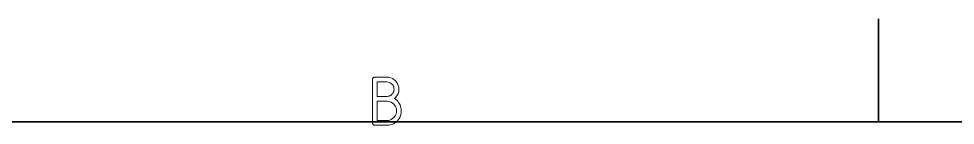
# Model space of a CAD drawing. Extents: x 0 to 297, y 0 to 210.
# Drawn here: x 160.3 to 228.3, y 199.8 to 207.5 of the extents above; entities that cross this region are included whole.
import ezdxf

# ---------------------------------------------------------------- set-up
doc = ezdxf.new("R2010")
doc.units = 0

msp = doc.modelspace()

# ---------------------------------------------------------------- linework, layer by layer
at = {"color": 7, "lineweight": 35, "ltscale": 0.1875}
msp.add_line((222.7, 200), (222.7, 207.5), dxfattribs=at)
at = {"color": 7, "lineweight": 35}
msp.add_line((287, 200), (10, 200), dxfattribs=at)
at = {"color": 255, "lineweight": 13}
for points in [[(187.548, 201.701), (187.605, 201.75), (187.658, 201.805), (187.705, 201.864), (187.748, 201.927), (187.786, 201.994), (187.817, 202.065), (187.842, 202.139), (187.861, 202.216), (187.872, 202.295), (187.876, 202.376), (187.865, 202.519), (187.832, 202.653), (187.779, 202.779), (187.707, 202.894), (187.62, 202.996), (187.518, 203.084), (187.403, 203.155), (187.277, 203.208), (187.142, 203.241), (187, 203.252), (186.124, 203.252), (186.095, 203.25), (186.068, 203.244), (186.043, 203.233), (186.019, 203.219), (185.999, 203.201), (185.981, 203.181), (185.967, 203.157), (185.956, 203.132), (185.95, 203.105), (185.948, 203.076), (185.948, 199.929), (185.95, 199.9), (185.956, 199.873), (185.967, 199.847), (185.981, 199.824), (185.999, 199.804), (186.019, 199.786), (186.043, 199.772), (186.068, 199.761), (186.095, 199.755), (186.124, 199.752), (187, 199.752), (187.171, 199.766), (187.333, 199.806), (187.483, 199.87), (187.62, 199.955), (187.742, 200.06), (187.847, 200.182), (187.931, 200.319), (187.995, 200.469), (188.034, 200.63), (188.048, 200.8), (188.042, 200.913), (188.025, 201.022), (187.997, 201.128), (187.959, 201.228), (187.912, 201.324), (187.855, 201.413), (187.79, 201.496), (187.717, 201.572), (187.636, 201.641)], [(187, 202.9), (187.085, 202.893), (187.165, 202.874), (187.241, 202.842), (187.309, 202.8), (187.37, 202.748), (187.423, 202.687), (187.465, 202.619), (187.497, 202.543), (187.517, 202.462), (187.524, 202.376), (187.517, 202.291), (187.497, 202.211), (187.465, 202.136), (187.423, 202.067), (187.37, 202.006), (187.309, 201.954), (187.241, 201.911), (187.165, 201.879), (187.085, 201.859), (187, 201.852), (186.3, 201.852), (186.3, 202.9)], [(187, 201.5), (187.114, 201.491), (187.221, 201.464), (187.322, 201.422), (187.413, 201.365), (187.495, 201.295), (187.565, 201.213), (187.622, 201.122), (187.664, 201.021), (187.691, 200.914), (187.7, 200.8), (187.691, 200.688), (187.664, 200.581), (187.622, 200.48), (187.565, 200.389), (187.495, 200.307), (187.413, 200.236), (187.322, 200.179), (187.221, 200.136), (187.114, 200.109), (187, 200.1), (186.3, 200.1), (186.3, 201.5)]]:
    msp.add_lwpolyline(points, close=True, dxfattribs=at)

doc.saveas('drawing.dxf')
